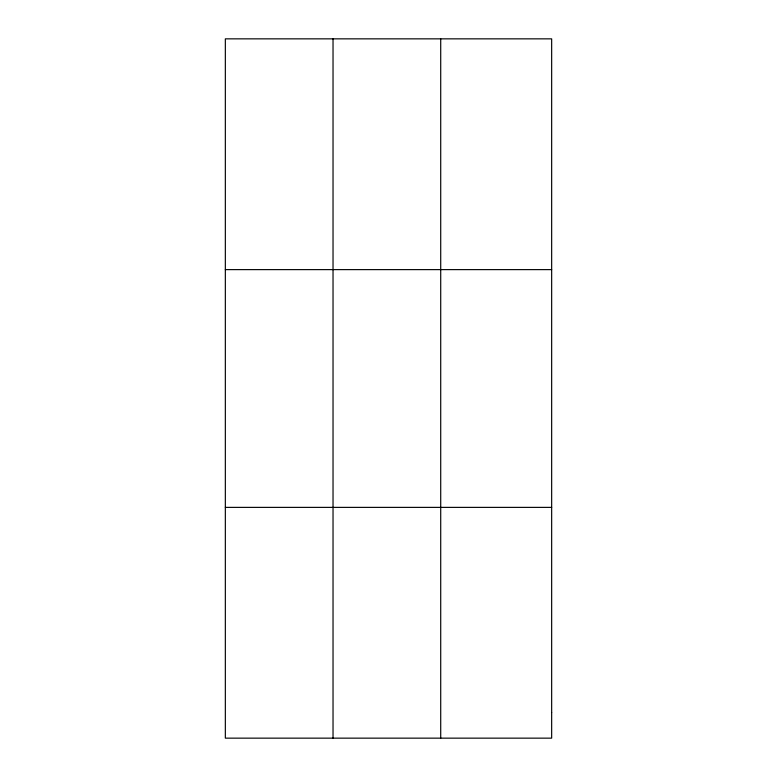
<?xml version="1.0" encoding="UTF-8"?>
<svg xmlns="http://www.w3.org/2000/svg" width="777" height="777" viewBox="0 0 777 777"><rect width="100%" height="100%" fill="white"/><g stroke="black" fill="none" stroke-linecap="round" stroke-linejoin="round"><path stroke-width="1.17" d="M333.032 38.85L333.032 738.15M440.714 38.85L440.714 738.15M225.34 269.619L551.66 269.619M225.34 507.381L551.66 507.381M551.66 712.509L551.66 738.15L225.34 738.15L225.34 38.85L551.66 38.85L551.66 712.509"/></g></svg>
